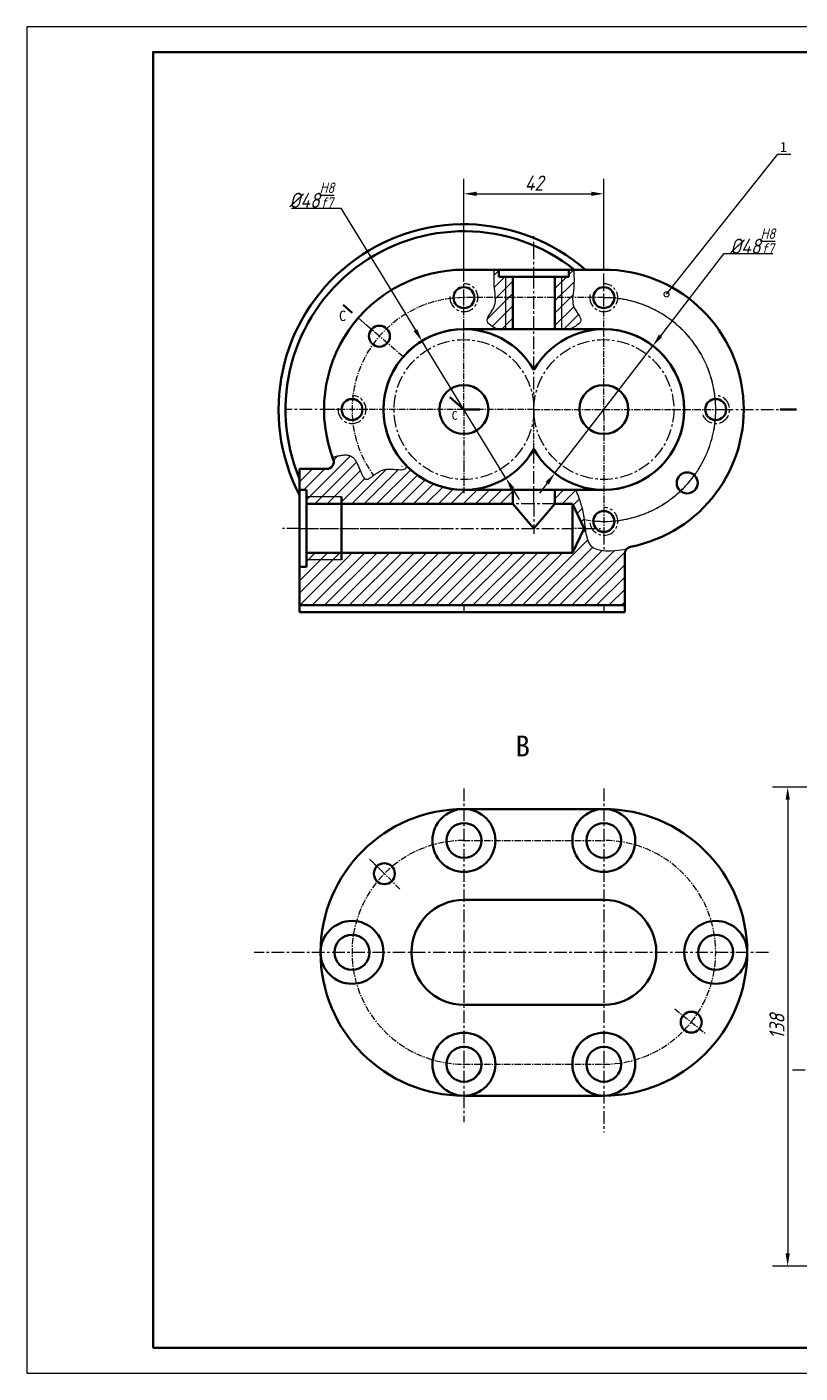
# Model space of a CAD drawing. Header units: inches. Extents: x 67 to 110576, y -3 to 1572927.
# Drawn here: x 57124.9 to 57278.1, y 784929.2 to 785196.2 of the extents above; entities that cross this region are included whole.
import ezdxf
from ezdxf import colors
from ezdxf.entities.mleader import LeaderData, LeaderLine
from ezdxf.math import Vec2, Vec3

# ---------------------------------------------------------------- set-up
doc = ezdxf.new("R2010")
doc.units = ezdxf.units.IN
doc.header["$MEASUREMENT"] = 0
doc.linetypes.add('CENTER', pattern=[2, 1.25, -0.25, 0.25, -0.25])
doc.linetypes.add('CENTERX2', pattern=[4, 2.5, -0.5, 0.5, -0.5])
doc.layers.add('点画线', color=180, linetype='CENTER')
doc.layers.add('细实线', color=7, linetype='Continuous')
for name, color, linetype, lineweight in [('点画线2', 5, 'CENTERX2', 25), ('粗·实线', 7, 'Continuous', 50), ('粗实线', 250, 'Continuous', 50)]:
    doc.layers.add(name, color=color, linetype=linetype, lineweight=lineweight)
doc.styles.add('仿宋1', font='simfang.ttf', dxfattribs={"height": 1})
doc.styles.add('仿宋2', font='simfang.ttf', dxfattribs={"height": 2})
doc.styles.add('仿宋3', font='simfang.ttf', dxfattribs={"height": 3})
doc.styles.add('文字', font='gbeitc.shx', dxfattribs={"height": 3, "bigfont": 'gbcbig.shx'})
doc.dimstyles.new('线性直径·', dxfattribs={"dimtxt": 2, "dimasz": 2.5, "dimexe": 3, "dimexo": 0, "dimtad": 1, "dimtoh": 1, "dimdec": 3, "dimdsep": 46, "dimtxsty": '文字', "dimcen": 2.5, "dimadec": 3, "dimazin": 0, "dimtfac": 1, "dimtdec": 3, "dimtmove": 0, "dimatfit": 3, "dimfxl": 1, "dimarcsym": 0})

# ---------------------------------------------------------------- blocks, each defined once
blk = doc.blocks.new('*D116')
at = {"layer": 'Defpoints', "color": 0, "transparency": 16777216}
for p in [(57239.24231983453, 785163.1191112009), (57211.50691331692, 785148.0681451615), (57239.24231983453, 785148.0681451617)]:
    blk.add_point(p, dxfattribs=at)
at = {"layer": '细实线', "color": 0, "lineweight": -2, "transparency": 16777216}
for p, q in [((57211.50691331692, 785148.0681451615), (57211.50691331692, 785166.1191112009)), ((57239.24231983453, 785148.0681451617), (57239.24231983453, 785166.1191112009)), ((57214.00691331692, 785163.1191112009), (57236.74231983453, 785163.1191112009))]:
    blk.add_line(p, q, dxfattribs=at)
at = {"layer": '细实线', "color": 0, "transparency": 16777216}
for points in [[(57214.00691331692, 785163.5357778675), (57214.00691331692, 785162.7024445343), (57211.50691331692, 785163.1191112009)], [(57236.74231983453, 785163.5357778675), (57236.74231983453, 785162.7024445343), (57239.24231983453, 785163.1191112009)]]:
    blk.add_solid(points, dxfattribs=at)
at = {"layer": '细实线', "color": 0, "transparency": 16777216, "insert": (57225.37461657572, 785165.2441112009), "char_height": 3, "attachment_point": 5, "style": '文字'}
blk.add_mtext('42', dxfattribs=at)
blk = doc.blocks.new('*D161')
at = {"layer": 'Defpoints', "color": 0, "transparency": 16777216}
for p in [(57203.18649534718, 785133.9380627285), (57219.82733128651, 785106.7274145595)]:
    blk.add_point(p, dxfattribs=at)
at = {"layer": '细实线', "color": 0, "lineweight": -2, "transparency": 16777216}
for p, q in [((57177.30605442147, 785160.2928766825), (57187.06904998189, 785160.2928766825)), ((57187.06904998189, 785160.2928766825), (57201.88217949803, 785136.0708449879)), ((57219.82733128651, 785106.7274145595), (57203.18649534718, 785133.9380627285)), ((57221.13164713565, 785104.5946323001), (57222.43596298475, 785102.4618500408))]:
    blk.add_line(p, q, dxfattribs=at)
at = {"layer": '细实线', "color": 0, "transparency": 16777216}
for points in [[(57202.23764320795, 785136.2882309628), (57201.52671578818, 785135.853459013), (57203.18649534718, 785133.9380627285)], [(57221.48711084557, 785104.812018275), (57220.7761834258, 785104.3772463253), (57219.82733128651, 785106.7274145595)]]:
    blk.add_solid(points, dxfattribs=at)
at = {"layer": '细实线', "color": 0, "transparency": 16777216, "insert": (57181.32167942135, 785162.8428766826), "char_height": 3, "width": 4.948571428571429, "attachment_point": 5, "style": '文字'}
blk.add_mtext('%%C48{\\H0.7x;\\SH8/f7;}', dxfattribs=at)
blk = doc.blocks.new('*D162')
at = {"layer": 'Defpoints', "color": 0, "transparency": 16777216}
for p in [(57248.96547353233, 785132.9737228145), (57229.51916613709, 785107.6917544729)]:
    blk.add_point(p, dxfattribs=at)
at = {"layer": '细实线', "color": 0, "lineweight": -2, "transparency": 16777216}
for p, q in [((57262.97908780677, 785151.1926959716), (57250.48968343594, 785134.9553343228)), ((57272.74208336737, 785151.1926959715), (57262.97908780677, 785151.1926959716)), ((57229.51916613709, 785107.6917544729), (57248.96547353233, 785132.9737228145)), ((57227.99495623348, 785105.7101429645), (57226.47074632993, 785103.7285314563))]:
    blk.add_line(p, q, dxfattribs=at)
at = {"layer": '细实线', "color": 0, "transparency": 16777216}
for points in [[(57250.15941485116, 785135.2093693067), (57250.81995202065, 785134.7012993388), (57248.96547353233, 785132.9737228145)], [(57227.66468764871, 785105.9641779484), (57228.3252248182, 785105.4561079806), (57229.51916613709, 785107.6917544729)]]:
    blk.add_solid(points, dxfattribs=at)
at = {"layer": '细实线', "color": 0, "transparency": 16777216, "insert": (57268.72645836731, 785153.7426959716), "char_height": 3, "attachment_point": 5, "style": '文字'}
blk.add_mtext('%%C48{\\H0.7x;\\SH8/f7;}', dxfattribs=at)
blk = doc.blocks.new('_DotSmall')
at = {"color": 0, "linetype": 'ByBlock', "const_width": 0.5}
blk.add_lwpolyline([(-0.0625, 0, 1), (0.0625, 0, 1)], format="xyb", close=True, dxfattribs=at)
blk = doc.blocks.new('*D170')
at = {"layer": 'Defpoints', "color": 0, "transparency": 16777216}
for p in [(57342.93939424606, 785045.4312575546), (57275.69050032378, 784950.4533737226), (57302.37533792404, 784950.4533737226)]:
    blk.add_point(p, dxfattribs=at)
at = {"layer": '细实线', "color": 0, "lineweight": -2, "transparency": 16777216}
for p, q in [((57342.93939424606, 785045.4312575546), (57272.69050032378, 785045.4312575546)), ((57275.69050032378, 785042.9312575546), (57275.69050032378, 784952.9533737226)), ((57302.37533792404, 784950.4533737226), (57272.69050032378, 784950.4533737226))]:
    blk.add_line(p, q, dxfattribs=at)
at = {"layer": '细实线', "color": 0, "transparency": 16777216}
for points in [[(57275.27383365711, 785042.9312575546), (57276.10716699044, 785042.9312575546), (57275.69050032378, 785045.4312575546)], [(57275.27383365711, 784952.9533737226), (57276.10716699044, 784952.9533737226), (57275.69050032378, 784950.4533737226)]]:
    blk.add_solid(points, dxfattribs=at)
at = {"layer": '细实线', "color": 0, "transparency": 16777216, "insert": (57273.56550032399, 784997.9423156385), "char_height": 3, "attachment_point": 5, "rotation": 90, "style": '文字'}
blk.add_mtext('138', dxfattribs=at)

msp = doc.modelspace()

# ---------------------------------------------------------------- hatches: boundary and pattern name
at = {"layer": '细实线'}
h = msp.add_hatch(dxfattribs=at)
h.set_pattern_fill('ANSI31', color=256, scale=13.86770325888411)
h.set_pattern_definition([(45, (-21094.1721652979, -306376.4079016407), (-1.225743376729967, 1.225743376729967), [])])
edge = h.paths.add_edge_path()
edge.add_line((57219.82753527225, 785146.6813748359), (57218.44076494636, 785146.6813748359))
edge.add_line((57218.44076494635, 785146.6813748359), (57218.44076494635, 785148.0681451616))
edge.add_line((57218.44076494635, 785148.0681451616), (57217.48600075606, 785148.0681451616))
edge.add_spline(control_points=[(57217.48600075607, 785148.0681451618), (57217.4262505636, 785146.843812817), (57217.33669195815, 785145.0086806961), (57217.64984722586, 785143.138367399), (57217.68158514859, 785142.5210638582)], knot_values=[0, 0, 0, 0, 2.659889916307293, 3.986866346984437, 3.986866346984437, 3.986866346984437, 3.986866346984437], degree=3, periodic=0)
edge.add_line((57217.68158514859, 785142.5210638582), (57219.82753527223, 785142.5210638582))
edge.add_line((57219.82753527225, 785142.5210638582), (57219.82753527225, 785146.6813748359))
h.paths.add_polyline_path([(57221.21430559814, 785146.6813748359), (57219.82753527225, 785146.6813748359), (57219.82753527225, 785142.5210638582), (57221.21430559814, 785142.5210638582)])
h.paths.add_polyline_path([(57221.21430559814, 785142.5210638582), (57219.82753527225, 785142.5210638582), (57219.82753527225, 785136.2805973917), (57221.21430559814, 785136.2805973917)])
edge = h.paths.add_edge_path()
edge.add_line((57219.82753527225, 785142.5210638582), (57217.68158514859, 785142.5210638582))
edge.add_spline(control_points=[(57217.68158514859, 785142.5210638582), (57217.71861925609, 785141.800749366), (57217.58047344957, 785140.2030643291), (57215.10456804642, 785137.849640845), (57217.16767064924, 785136.8116632517), (57218.22322653477, 785136.2805973917)], knot_values=[3.986866346984437, 3.986866346984437, 3.986866346984437, 3.986866346984437, 5.535278579386704, 7.455436041275386, 9.467088181284373, 9.467088181284373, 9.467088181284373, 9.467088181284373], degree=3, periodic=0)
edge.add_line((57218.22322653477, 785136.2805973917), (57219.82753527225, 785136.2805973917))
edge.add_line((57219.82753527225, 785136.2805973917), (57219.82753527225, 785142.5210638582))
edge = h.paths.add_edge_path()
edge.add_spline(control_points=[(57232.52600661683, 785136.2805973917), (57233.58156250235, 785136.8116632517), (57235.64466510517, 785137.849640845), (57233.16875970201, 785140.2030643291), (57233.0306138955, 785141.800749366), (57233.067648003, 785142.5210638582)], knot_values=[3.986866346920264, 3.986866346920264, 3.986866346920264, 3.986866346920264, 5.998518486929251, 7.918675948817933, 9.467088181284373, 9.467088181284373, 9.467088181284373, 9.467088181284373], degree=3, periodic=0)
edge.add_line((57233.067648003, 785142.5210638584), (57230.92169787936, 785142.5210638584))
edge.add_line((57230.92169787936, 785142.5210638584), (57230.92169787936, 785136.2805973918))
edge.add_line((57230.92169787936, 785136.2805973917), (57232.52600661683, 785136.2805973917))
h.paths.add_polyline_path([(57230.92169787936, 785142.5210638584), (57229.53492755347, 785142.5210638584), (57229.53492755347, 785136.2805973917), (57230.92169787936, 785136.2805973917)])
edge = h.paths.add_edge_path()
edge.add_spline(control_points=[(57233.067648003, 785142.5210638584), (57233.09938592574, 785143.138367399), (57233.41254119344, 785145.0086806961), (57233.32298258799, 785146.843812817), (57233.26323239552, 785148.0681451618)], knot_values=[0, 0, 0, 0, 1.326976430587218, 3.986866346894511, 3.986866346894511, 3.986866346894511, 3.986866346894511], degree=3, periodic=0)
edge.add_line((57233.26323239552, 785148.0681451618), (57232.30846820524, 785148.0681451618))
edge.add_line((57232.30846820524, 785148.0681451618), (57232.30846820524, 785146.6813748359))
edge.add_line((57232.30846820524, 785146.6813748359), (57230.92169787935, 785146.6813748359))
edge.add_line((57230.92169787936, 785146.6813748359), (57230.92169787936, 785142.5210638584))
edge.add_line((57230.92169787936, 785142.5210638584), (57233.06764800299, 785142.5210638584))
h.paths.add_polyline_path([(57230.92169787936, 785146.6813748359), (57229.53492755347, 785146.6813748359), (57229.53492755347, 785142.5210638584), (57230.92169787936, 785142.5210638584)])
h.paths.add_polyline_path([(57187.23843261386, 785102.9981095704), (57180.30458098442, 785102.9981095704), (57180.30458098442, 785101.6113392444), (57187.23843261386, 785101.6113392444)], flags=17)
edge = h.paths.add_edge_path()
edge.add_spline(control_points=[(57200.15492076094, 785109.1315572934), (57200.05830941659, 785107.7356441441), (57196.44813427756, 785109.3363144628), (57194.18073747538, 785107.6936769052), (57193.58531788269, 785107.2507589426)], knot_values=[8.03275544487066, 8.032755444984524, 8.032755444984524, 8.032755444984524, 11.27107102921325, 12.73631857526627, 12.73631857526627, 12.73631857526627, 12.73631857526627], degree=3, periodic=0)
edge.add_spline(control_points=[(57193.58531788269, 785107.2507589426), (57192.98329603905, 785106.8029297281), (57191.29234443337, 785105.4965557163), (57190.39445723195, 785112.207891546), (57186.96770122508, 785111.2581773488), (57185.44770888516, 785110.8369164531)], knot_values=[0, 0, 0, 0, 1.481494797785228, 5.126839184584481, 8.032755444870658, 8.032755444870658, 8.032755444870658, 8.032755444870658], degree=3, periodic=0)
edge.add_arc((57211.50691331999, 785120.3327386356), 27.73540651760837, 200.0214454694918, 200.9248324091355)
edge.add_arc((57184.30535062887, 785109.9319611997), 1.386770325915615, -90, 20.924832428010518, ccw=False)
edge.add_line((57184.30535062887, 785108.545190874), (57178.91781065853, 785108.545190874))
edge.add_line((57178.91781065854, 785108.545190874), (57178.91781065854, 785104.3848798963))
edge.add_line((57178.91781065854, 785104.3848798964), (57180.30458098443, 785104.3848798964))
edge.add_line((57180.30458098442, 785104.3848798964), (57180.30458098442, 785102.9981095705))
edge.add_line((57180.30458098442, 785102.9981095704), (57187.23843261386, 785102.9981095704))
edge.add_line((57187.23843261386, 785102.9981095704), (57187.23843261386, 785101.6113392444))
edge.add_line((57187.23843261386, 785101.6113392444), (57221.21430559813, 785101.6113392444))
edge.add_line((57221.21430559814, 785101.6113392444), (57221.21430559814, 785104.3848798962))
edge.add_line((57221.21430559814, 785104.3848798964), (57211.50691331692, 785104.3848798964))
edge.add_arc((57211.50691331692, 785120.3327386439), 15.94785874771672, 224.6168735794708, 270, ccw=False)
h.paths.add_polyline_path([(57187.23843261386, 785091.9039469634), (57180.30458098442, 785091.9039469634), (57180.30458098442, 785090.5171766374), (57187.23843261386, 785090.5171766374)], flags=17)
edge = h.paths.add_edge_path()
edge.add_arc((57244.78940113827, 785091.7437359835), 1.38677032591739, 140.490287716678, 180, ccw=False)
edge.add_spline(control_points=[(57243.71948460367, 785092.6260117599), (57240.81920245675, 785092.2830180912), (57236.38827311757, 785091.7590067593), (57235.70255705123, 785095.3967086687), (57235.53985554139, 785096.757643104)], knot_values=[5.504660263893218, 5.504660263893218, 5.504660263893218, 5.504660263893218, 10.65057101676054, 13.36636673820099, 13.36636673820099, 13.36636673820099, 13.36636673820099], degree=3, periodic=0)
edge.add_line((57235.53985554142, 785096.7576431037), (57235.33679950432, 785096.7576431037))
edge.add_line((57235.33679950432, 785096.7576431037), (57233.00185336819, 785091.9039469633))
edge.add_line((57233.00185336819, 785091.9039469634), (57187.23843261387, 785091.9039469634))
edge.add_line((57187.23843261386, 785091.9039469634), (57187.23843261386, 785090.5171766374))
edge.add_line((57187.23843261386, 785090.5171766374), (57180.30458098442, 785090.5171766374))
edge.add_line((57180.30458098442, 785090.5171766374), (57180.30458098442, 785089.1304063115))
edge.add_line((57180.30458098442, 785089.1304063115), (57178.91781065853, 785089.1304063115))
edge.add_line((57178.91781065854, 785089.1304063115), (57178.91781065854, 785081.5031695191))
edge.add_line((57178.91781065854, 785081.503169519), (57243.40263081235, 785081.5031695189))
edge.add_line((57243.40263081234, 785081.503169519), (57243.40263081234, 785091.7437359835))
edge = h.paths.add_edge_path()
edge.add_spline(control_points=[(57235.34765067299, 785098.4888990562), (57235.31116333746, 785098.7925759766), (57235.01553690984, 785100.9916227233), (57234.29635326167, 785102.8128042845), (57233.67554142297, 785104.3848798964)], knot_values=[0, 0, 0, 0, 0.5977892833242779, 4.370360572966442, 4.370360572966442, 4.370360572966442, 4.370360572966442], degree=3, periodic=0)
edge.add_line((57233.67554142297, 785104.3848798964), (57229.53492755347, 785104.3848798964))
edge.add_line((57229.53492755347, 785104.3848798964), (57229.53492755347, 785101.6113392446))
edge.add_line((57229.53492755347, 785101.6113392444), (57233.00185336819, 785101.6113392444))
edge.add_line((57233.00185336819, 785101.6113392444), (57235.33679950448, 785096.7576431036))
edge.add_line((57235.33679950448, 785096.7576431037), (57235.53985554142, 785096.7576431037))
edge.add_spline(control_points=[(57235.53985554139, 785096.757643104), (57235.47190040365, 785097.3260612277), (57235.41688505805, 785097.9126748809), (57235.34765067299, 785098.4888990562)], knot_values=[4.370360572966442, 4.370360572966442, 4.370360572966442, 4.370360572966442, 5.504660263893218, 5.504660263893218, 5.504660263893218, 5.504660263893218], degree=3, periodic=0)

# ---------------------------------------------------------------- linework, layer by layer
at = {"layer": '点画线'}
for p, q in [((57211.50691331692, 785136.9935790946), (57211.50691331692, 785141.6703744048)), ((57239.24231983468, 785130.7554078157), (57239.24231983468, 785140.8258398485)), ((57193.17488133044, 785136.2354352354), (57192.28399407407, 785137.0082633512)), ((57194.74619835781, 785134.872346956), (57193.17488133041, 785136.2354352354)), ((57199.46014944003, 785130.7830821184), (57194.74619835781, 785134.872346956)), ((57211.50691331692, 785120.3327386439), (57211.50691331692, 785136.9935790946)), ((57239.24231983468, 785119.2854916065), (57239.24231983468, 785130.7554078157)), ((57203.94518501135, 785120.3327386439), (57185.42171051346, 785120.3327386439)), ((57225.3746165758, 785120.3327386439), (57203.94518501135, 785120.3327386439)), ((57225.3746165758, 785120.3327386439), (57211.50691331692, 785120.3327386439)), ((57211.50691331692, 785120.3327386439), (57211.50691331692, 785109.2476556442)), ((57225.3746165758, 785120.3327386439), (57239.24231983468, 785120.3327386439)), ((57225.37461657583, 785112.4573970668), (57225.37461657583, 785120.3327386439)), ((57239.24231983468, 785120.3327386439), (57262.39542716835, 785120.3327386439)), ((57239.24231983468, 785119.2854916065), (57239.24231983468, 785103.0099530447)), ((57211.50691331692, 785109.2476556442), (57211.50691331692, 785106.4650353852)), ((57211.50691331692, 785106.4650353852), (57211.50691331692, 785106.4650353852)), ((57211.50691331692, 785106.4650353852), (57211.50691331692, 785106.4650353852)), ((57211.50691331692, 785106.4650353852), (57211.50691331692, 785106.4650353852)), ((57211.50691331692, 785106.4650353852), (57211.50691331692, 785104.7412488848)), ((57239.24231983468, 785103.0099530447), (57239.24231983468, 785096.0642579411)), ((57178.91781065854, 785096.757643104), (57207.00002027856, 785096.757643104)), ((57235.33679950448, 785096.7576431037), (57233.00185336817, 785096.7576431035)), ((57211.50289747374, 785034.854549528), (57239.23830399143, 785034.854549528)), ((57198.82775022891, 785025.203938681), (57192.81036978003, 785031.1560744512)), ((57192.81036977988, 785031.1560744512), (57195.72809456849, 785028.2699856908)), ((57253.28793775001, 785001.4432067525), (57259.55051888409, 784996.4405811145)), ((57211.50289747377, 784990.4778990996), (57239.23830399143, 784990.4778990996))]:
    msp.add_line(p, q, dxfattribs=at)
for points in [[(57239.24231983467, 785142.5210638584), (57211.50691331692, 785142.5210638582, 0.6135681299488648), (57193.58531788268, 785107.2507589428)], [(57235.34765067299, 785098.4888990562, 1.092354677981418), (57239.24231983456, 785142.5210638582, -1.038607974343082), (57237.56328176547, 785098.2080328388)]]:
    msp.add_lwpolyline(points, format="xyb", dxfattribs=at)
for centre, start, end in [((57211.50289747374, 785012.6662243137), 90, 270), ((57239.23830399143, 785012.6662243137), 270, 90)]:
    msp.add_arc(centre, 22.18832521421457, start, end, dxfattribs=at)
at = {"layer": '点画线2'}
for p, q in [((57225.3746165758, 785146.1227013195), (57225.3746165758, 785154.7455478989)), ((57211.50691331692, 785141.6703744048), (57211.50691331692, 785148.0681451616)), ((57225.3746165758, 785120.3327386441), (57225.3746165758, 785146.1227013195)), ((57239.24231983468, 785140.8258398485), (57239.24231983465, 785148.0681451618)), ((57185.42171051346, 785120.3327386439), (57176.04163444162, 785120.3327386439)), ((57262.39542716835, 785120.3327386439), (57274.17991101942, 785120.3327386441)), ((57225.3746165758, 785101.6113392444), (57225.3746165758, 785112.4573970668)), ((57211.50691331692, 785104.7412488848), (57211.50691331692, 785103.7270665977)), ((57225.3746165758, 785101.6113392444), (57221.21430559814, 785101.6113392444)), ((57229.53492755347, 785101.6113392444), (57225.3746165758, 785101.6113392444)), ((57225.3746165758, 785101.6113392444), (57225.37461657581, 785096.7576431037)), ((57178.91781065854, 785096.757643104), (57175.51824571699, 785096.757643104)), ((57178.91781065854, 785096.757643104), (57233.00185336819, 785096.7576431037)), ((57225.3746165758, 785096.7576431037), (57225.3746165758, 785095.6950984763)), ((57235.33679950437, 785096.7576431037), (57238.54893467173, 785096.757643104)), ((57239.24231983468, 785096.0642579411), (57239.24231983468, 785092.3534674409)), ((57211.50691331693, 785081.503169519), (57211.50691331693, 785080.1163991935)), ((57239.24231983468, 785081.503169519), (57239.24231983468, 785080.1163991933)), ((57211.50289747369, 785045.164464918), (57211.50289747377, 784984.2374326331)), ((57239.23830399141, 785045.164464918), (57239.23830399143, 784976.9171506324)), ((57271.88222941646, 785012.6662243139), (57169.9350373753, 785012.6662243137)), ((57295.13478889936, 784989.2829428476), (57276.29797702397, 784989.2829428476)), ((57211.50289747377, 784984.2374326331), (57211.50289747377, 784978.9784992037))]:
    msp.add_line(p, q, dxfattribs=at)
for centre, radius in [((57211.50691331692, 785120.3327386436), 13.86770325891438), ((57239.24231983468, 785120.3327386436), 13.86770325888411)]:
    msp.add_circle(centre, radius, dxfattribs=at)
for centre, radius, start, end in [((57211.50691331678, 785142.5210638582), 2.773540651776821, 175.899557214338, 89.9999999979156), ((57239.24231983456, 785142.5210638582), 2.773540651776821, 167.5694737696867, 89.9999999979156), ((57189.31858810269, 785120.3327386439), 2.773540651776821, 174.3262047545359, 90), ((57261.41473449219, 785120.3327386439), 2.773540651729014, 202.5350268573105, 91.18402930194783), ((57239.24231983468, 785098.1444134299), 2.77354065170479, 185.2491160358091, 88.67584859456386)]:
    msp.add_arc(centre, radius, start, end, dxfattribs=at)
at = {"layer": '粗·实线'}
for p, q in [((57211.50691331692, 785148.0681451616), (57239.24231983465, 785148.0681451618)), ((57232.30846820524, 785148.0681451618), (57218.44076494635, 785148.0681451618)), ((57218.44076494635, 785148.0681451618), (57218.44076494635, 785146.6813748359)), ((57218.44076494635, 785146.6813748359), (57221.21430559814, 785146.6813748359)), ((57229.53492755347, 785146.6813748359), (57221.21430559814, 785146.6813748359)), ((57221.21430559814, 785146.6813748359), (57221.21430559814, 785136.2805973917)), ((57229.53492755347, 785136.2805973917), (57229.53492755347, 785146.6813748359)), ((57229.53492755347, 785146.6813748359), (57232.30846820524, 785146.6813748359)), ((57232.30846820524, 785146.6813748359), (57232.30846820524, 785148.0681451618)), ((57208.70292285735, 785122.7651481855), (57211.50691331653, 785120.3327386439)), ((57211.50691331653, 785120.3327386439), (57214.65990079358, 785120.3327386439)), ((57211.50691331692, 785104.3848798964), (57239.24231983468, 785104.3848798964)), ((57221.21430559814, 785104.3848798964), (57221.21430559814, 785101.6113392444)), ((57229.53492755347, 785104.3848798964), (57229.53492755347, 785101.6113392444)), ((57225.3746165758, 785096.7576431037), (57221.21430559814, 785101.6113392444)), ((57225.3746165758, 785096.7576431037), (57229.53492755347, 785101.6113392444)), ((57243.40263081234, 785081.503169519), (57243.40263081234, 785091.7437359835)), ((57211.50289747372, 785041.0950159944), (57239.23830399143, 785041.0950159944)), ((57211.50289747374, 785023.0670017578), (57239.23830399143, 785023.0670017578)), ((57211.50289747374, 785002.2654468695), (57239.23830399143, 785002.2654468695)), ((57211.50289747374, 784984.2374326331), (57239.23830399143, 784984.2374326331)), ((57149.86682952617, 784934.2190367169), (57529.86682952617, 784934.219036717))]:
    msp.add_line(p, q, dxfattribs=at)
at = {"layer": '粗·实线', "ltscale": 3}
msp.add_line((57274.17991101942, 785120.3327386441), (57277.43453303653, 785120.3327386441), dxfattribs=at)
at = {"layer": '粗·实线'}
msp.add_lwpolyline([(57149.86682952617, 784934.219036717), (57529.86682952617, 784934.219036717), (57529.86682952617, 785191.219036717), (57149.86682952617, 785191.219036717)], close=True, dxfattribs=at)
for centre, radius in [((57211.50289747372, 785034.854549528), 6.240466466497848), ((57239.23830399143, 785034.854549528), 6.240466466497848), ((57211.50289747372, 785034.854549528), 3.466925814721026), ((57239.23830399143, 785034.854549528), 3.466925814721026), ((57195.72809456837, 785028.2699856908), 2.080155488832616), ((57189.31457225952, 785012.6662243137), 6.240466466497848), ((57261.42662920563, 785012.6662243137), 6.240466466497848), ((57189.31457225952, 785012.6662243137), 3.466925814721026), ((57261.42662920563, 785012.6662243137), 3.466925814721026), ((57256.57451616651, 784998.8178481188), 2.080155488832616), ((57211.50289747374, 784990.4778990996), 6.240466466497848), ((57239.23830399143, 784990.4778990996), 6.240466466497848), ((57211.50289747374, 784990.4778990996), 3.466925814721026), ((57239.23830399143, 784990.4778990996), 3.466925814721026)]:
    msp.add_circle(centre, radius, dxfattribs=at)
for centre, radius, start, end in [((57211.50691331692, 785120.3327386439), 36.74941363604288, 49.00064634681371, 207.5270852854632), ((57211.50691331692, 785120.3327386439), 35.36264331015447, 51.65725074253901, 202.8435073176421), ((57211.50691331692, 785120.3327386439), 27.73540651760677, 90, 200.9248324286061), ((57239.24231983468, 785120.3327386439), 27.73540651776821, 280.9805754266728, 90.00000000041689), ((57211.50691331692, 785120.3327386439), 15.94785874771672, 90, 270), ((57239.24231983468, 785120.3327386439), 15.94785874771672, 270, 90), ((57184.3053506289, 785109.9319611997), 1.386770325888411, 270, 20.92483242860608), ((57244.78940113824, 785091.7437359835), 1.386770325888411, 100.9805754266728, 180), ((57211.50289747374, 785012.6662243137), 28.42879168071241, 90, 270), ((57239.23830399143, 785012.6662243137), 28.42879168071241, 270, 90), ((57211.50289747374, 785012.6662243137), 10.40077744416308, 90, 270), ((57239.23830399143, 785012.6662243137), 10.40077744416308, 270, 90)]:
    msp.add_arc(centre, radius, start, end, dxfattribs=at)
at = {"layer": '粗实线'}
for p, q in [((57189.37487404311, 785139.5318708397), (57187.56736760928, 785141.0998490336)), ((57211.50691331692, 785136.2805973917), (57239.24231983468, 785136.2805973917)), ((57178.91781065854, 785081.503169519), (57178.91781065854, 785108.545190874)), ((57178.91781065854, 785108.545190874), (57184.3053506289, 785108.545190874)), ((57178.91781065854, 785104.3848798964), (57180.30458098442, 785104.3848798964)), ((57180.30458098442, 785104.3848798964), (57180.30458098442, 785089.1304063115)), ((57187.23843261386, 785101.6113392444), (57187.23843261386, 785102.9981095704)), ((57180.30458098442, 785101.6113392444), (57187.23843261386, 785101.6113392444)), ((57180.30458098442, 785101.6113392444), (57221.21430559814, 785101.6113392444)), ((57187.23843261386, 785101.6113392444), (57187.23843261386, 785091.9039469634)), ((57229.53492755347, 785101.6113392444), (57233.00185336819, 785101.6113392444)), ((57233.00185336819, 785101.6113392444), (57233.00185336819, 785096.757643104)), ((57235.3367995044, 785096.757643104), (57233.00185336819, 785101.6113392444)), ((57233.00185336819, 785091.9039469634), (57233.00185336819, 785096.757643104)), ((57235.3367995044, 785096.757643104), (57233.00185336819, 785091.9039469634)), ((57180.30458098442, 785091.9039469634), (57187.23843261386, 785091.9039469634)), ((57180.30458098442, 785091.9039469634), (57233.00185336819, 785091.9039469634)), ((57187.23843261386, 785091.9039469634), (57187.23843261386, 785090.5171766374)), ((57180.30458098442, 785089.1304063115), (57178.91781065854, 785089.1304063115)), ((57178.91781065854, 785080.1163991933), (57178.91781065854, 785081.503169519)), ((57178.91781065854, 785081.503169519), (57243.40263081234, 785081.503169519)), ((57243.40263081234, 785081.503169519), (57243.40263081234, 785080.1163991933)), ((57178.91781065854, 785080.1163991933), (57243.40263081234, 785080.1163991933))]:
    msp.add_line(p, q, dxfattribs=at)
for centre, radius in [((57211.50691331692, 785142.5210638582), 2.080155488832616), ((57239.24231983468, 785142.5210638582), 2.080155488832616), ((57194.74619835781, 785134.872346956), 2.080155488832616), ((57211.50691331692, 785120.3327386439), 4.853696140609437), ((57239.24231983468, 785120.3327386439), 4.853696140609437), ((57189.31858810269, 785120.3327386439), 2.080155488832616), ((57261.41473449219, 785120.3327386439), 2.080155488832616), ((57255.76486249612, 785105.7720574454), 2.080155488832616), ((57239.24231983468, 785098.1444134299), 2.080155488832616)]:
    msp.add_circle(centre, radius, dxfattribs=at)
for centre, start, end in [((57211.50691331692, 785120.3327386439), 29.59184578963575, 330.4081542103643), ((57239.24231983468, 785120.3327386439), 209.5918457896357, 150.4081542103643)]:
    msp.add_arc(centre, 15.94785874771672, start, end, dxfattribs=at)
at = {"layer": '细实线'}
for p, q in [((57219.82753527225, 785136.2805973917), (57219.82753527225, 785146.6813748359)), ((57230.92169787936, 785136.2805973917), (57230.92169787936, 785146.6813748359)), ((57192.28399407407, 785137.0082633512), (57190.55601961826, 785138.507249034)), ((57221.21430559814, 785136.2805973917), (57219.82753527225, 785136.2805973917)), ((57229.53492755347, 785136.2805973917), (57230.92169787936, 785136.2805973917)), ((57187.23843261386, 785102.9981095704), (57180.30458098442, 785102.9981095704)), ((57187.23843261386, 785090.5171766374), (57180.30458098442, 785090.5171766374))]:
    msp.add_line(p, q, dxfattribs=at)
msp.add_lwpolyline([(57124.86682952617, 784929.219036717), (57534.86682952617, 784929.219036717), (57534.86682952617, 785196.219036717), (57124.86682952617, 785196.219036717)], close=True, dxfattribs=at)
for points in [[(57217.48600075607, 785148.0681451618), (57217.48600075606, 785144.3794887557), (57217.31051909344, 785140.3958482435), (57216.06161438953, 785138.044075829), (57218.22322653477, 785136.2805973917)], [(57233.26323239552, 785148.0681451618), (57233.26323239555, 785144.3794887557), (57233.43871405815, 785140.3958482435), (57234.68761876205, 785138.044075829), (57232.52600661683, 785136.2805973917)], [(57233.67554142297, 785104.3848798964), (57235.22236569927, 785099.3870889801), (57236.6232404382, 785093.3800786199), (57243.71948460367, 785092.6260117599)]]:
    msp.add_spline(points, degree=3, dxfattribs=at)
msp.add_open_spline([(57185.44770888516, 785110.8369164531), (57186.96770122508, 785111.2581773488), (57190.39445723195, 785112.207891546), (57191.45612721345, 785104.272347109), (57195.31102703792, 785109.8404821939), (57200.05830941659, 785107.7356441441), (57200.15492076094, 785109.1315572934)], degree=3, knots=[0, 0, 0, 0, 2.905916260286176, 6.55126064708543, 9.49800299092368, 12.7363185751524, 12.7363185751524, 12.7363185751524, 12.73631857526627], dxfattribs=at)

# ---------------------------------------------------------------- texts
at = {"layer": '细实线', "attachment_point": 1}
for s, width, gutter_width, insert, char_height, style in [('C ', 1.550193205058888, 10.27990757089478, (57186.72712687783, 785139.9463836555), 2.055981514178955, '仿宋1'), ('B', 11.12144430659053, 20.80155488832616, (57221.7539120549, 785055.6756109858), 4.160310977665231, '仿宋3')]:
    msp.add_mtext_dynamic_manual_height_columns(s, width=width, gutter_width=gutter_width, heights=[0], dxfattribs=dict(at, insert=insert, char_height=char_height, style=style))
at = {"layer": '细实线', "insert": (57209.07020865864, 785120.0284182286), "char_height": 1.729567485019651, "attachment_point": 1, "style": '仿宋1'}
msp.add_mtext('C', dxfattribs=at)

# ---------------------------------------------------------------- dimensions: what is measured, and where the dimension line sits
at = {"layer": '细实线'}
dim = msp.add_linear_dim(base=(57239.24231983453, 785163.1191112009), p1=(57211.50691331692, 785148.0681451615), p2=(57239.24231983453, 785148.0681451617), text='42', dimstyle='线性直径·', override={"dimtmove": 1}, dxfattribs=at)
dim.commit()
dim.dimension.update_dxf_attribs({"geometry": '*D116', "text_midpoint": (57225.37461657572, 785165.2441112009)})
for p1, p2, picture, middle in [((57219.82733128651, 785106.7274145595), (57203.18649534718, 785133.9380627285), '*D161', (57181.32167942135, 785160.2928766826)), ((57229.51916613709, 785107.6917544729), (57248.96547353233, 785132.9737228145), '*D162', (57268.72645836731, 785151.1926959716))]:
    dim = msp.add_diameter_dim_2p(p1=p1, p2=p2, text='%%C48{\\H0.7x;\\SH8/f7;}', dimstyle='线性直径·', dxfattribs=at)
    dim.commit()
    dim.dimension.update_dxf_attribs({"geometry": picture, "text_midpoint": middle, "dimtype": 163})
dim = msp.add_linear_dim(base=(57275.69050032378, 784950.4533737226), p1=(57342.93939424603, 785045.4312575543), p2=(57302.37533792401, 784950.4533737224), angle=90, text='138', dimstyle='线性直径·', dxfattribs=at)
dim.commit()
dim.dimension.update_dxf_attribs({"geometry": '*D170', "text_midpoint": (57273.56550032399, 784997.9423156385)})

# ---------------------------------------------------------------- leaders
ml = msp.add_multileader_mtext('Standard', dxfattribs=at)
ml.set_content('1 ', color=256, style='仿宋2')
ml.set_leader_properties()
ml.set_arrow_properties(name='DOTSMALL')
ml.build(insert=Vec2(0, 0))
ml.multileader.update_dxf_attribs({"text_left_attachment_type": 5, "text_right_attachment_type": 5, "dogleg_length": 0.36, "arrow_head_size": 2})
ctx = ml.context
ctx.base_point, ctx.char_height, ctx.arrow_head_size, ctx.landing_gap_size, ctx.plane_origin = Vec3(57274.10009487507, 785171.0093360271), 2, 2, 0.09, Vec3(57251.67109167416, 785143.1826588875)
ctx.left_attachment, ctx.right_attachment = 5, 5
notes = []
notes.append((ctx, [(0, (1, 1, 0), (57273.74009487507, 785171.0093360271), (1, 0), 0.36, [(0, [(57251.67109167416, 785143.1826588875)], 0, [])])]))
ctx.mtext.insert, ctx.mtext.flow_direction = Vec3(57274.19009487507, 785173.4093360271), 5
for ctx, leaders in notes:
    for number, flags, end, landing, length, lines in leaders:
        leader = LeaderData()
        leader.index, (leader.has_last_leader_line, leader.has_dogleg_vector, leader.attachment_direction) = number, flags
        leader.last_leader_point, leader.dogleg_vector, leader.dogleg_length = Vec3(end), Vec3(landing), length
        for number, points, colour, breaks in lines:
            line = LeaderLine()
            line.index, line.vertices, line.color, line.breaks = number, Vec3.list(points), colors.encode_raw_color(colour), breaks
            leader.lines.append(line)
        ctx.leaders.append(leader)

doc.saveas('drawing.dxf')
